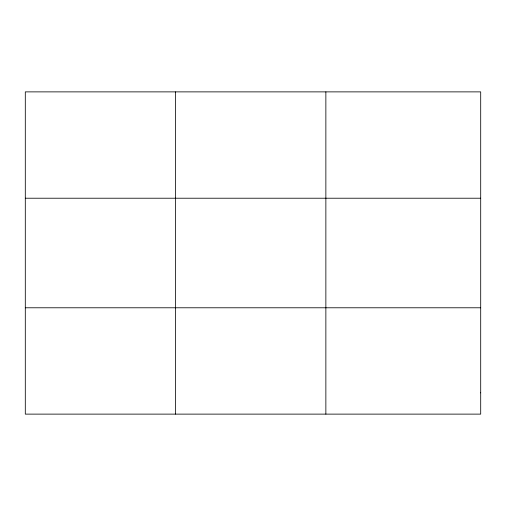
<?xml version="1.0" encoding="UTF-8"?>
<svg xmlns="http://www.w3.org/2000/svg" width="506" height="506" viewBox="0 0 506 506"><rect width="100%" height="100%" fill="white"/><g stroke="black" fill="none" stroke-linecap="round" stroke-linejoin="round"><path stroke-width="0.76" d="M175.582 414.123L175.582 91.877M325.864 414.123L325.864 91.877M25.3 198.219L480.7 198.219M25.3 307.781L480.7 307.781M480.7 392.852L480.7 414.123L25.3 414.123L25.3 91.877L480.7 91.877L480.7 392.852"/></g></svg>
